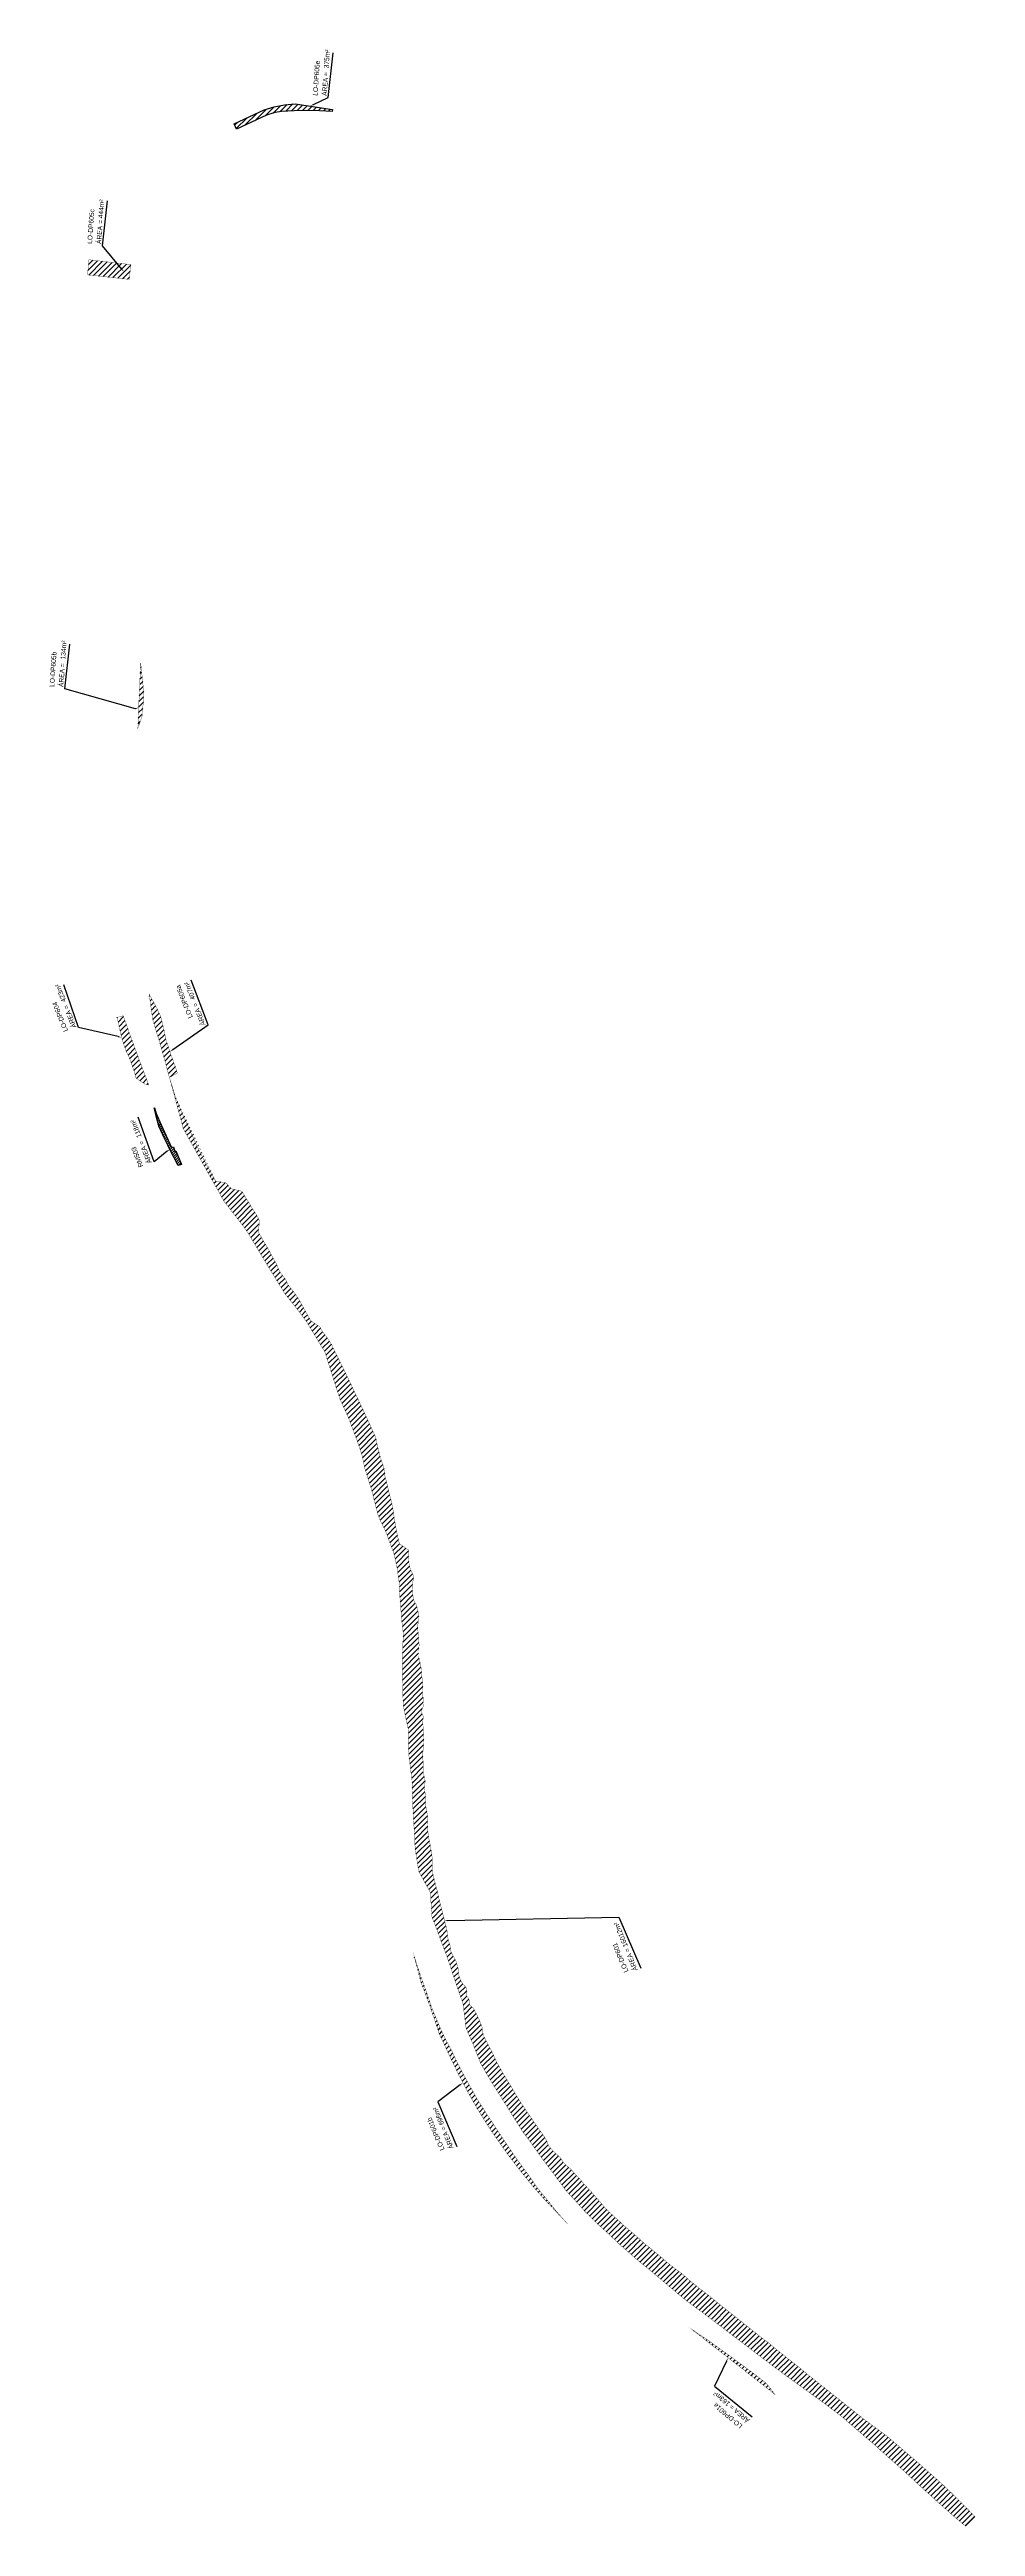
# Model space of a CAD drawing. Header units: metres. Extents: x 287051 to 328239, y 7396995 to 7466021.
# Drawn here: x 300303 to 301079, y 7443921 to 7445998 of the extents above; entities that cross this region are included whole.
import ezdxf

# ---------------------------------------------------------------- set-up
doc = ezdxf.new("R2010")
doc.units = ezdxf.units.M
doc.header["$LTSCALE"] = 10
for name, color, linetype in [('DESAPROPRIAÇÃO', 160, 'Continuous'), ('DESOCUPAÇÃO', 50, 'Continuous'), ('U-HZ-TEXTO-DESAP', 2, 'Continuous')]:
    doc.layers.add(name, color=color, linetype=linetype)
doc.styles.add('ARIAL', font='arial.ttf')

msp = doc.modelspace()

# ---------------------------------------------------------------- hatches: boundary and pattern name
at = {"layer": 'DESAPROPRIAÇÃO', "transparency": 33554687}
h = msp.add_hatch(dxfattribs=at)
h.set_pattern_fill('ANSI31', color=256)
h.paths.add_polyline_path([(300334.6, 7445808.7), (300335.7, 7445821.4), (300370.9, 7445817.3), (300369.5, 7445804.9)])
h = msp.add_hatch(dxfattribs=at)
h.set_pattern_fill('ANSI31', color=256)
h.paths.add_polyline_path([(300376.8, 7445428.5), (300377.3, 7445443.9), (300379.1, 7445483.4), (300380.7, 7445468.7), (300381.1, 7445464.6), (300381.5, 7445461.2), (300381.8, 7445458.5), (300381.5, 7445454.1), (300381.4, 7445450), (300381.1, 7445448.2), (300380.7, 7445444.2), (300380.3, 7445438.8), (300378.6, 7445433.7)])
h = msp.add_hatch(dxfattribs=at)
h.set_pattern_fill('ANSI31', color=256)
h.paths.add_polyline_path([(300409.8, 7445139.4), (300403.2, 7445135.8), (300396, 7445161.9), (300389.2, 7445184.2), (300386.2, 7445205.7), (300393.4, 7445192.5), (300393.8, 7445191.9), (300395.8, 7445186.8), (300397.3, 7445181.7), (300398.4, 7445176.7), (300399.3, 7445171.9), (300400.3, 7445167.4), (300401.8, 7445163), (300403.3, 7445158.4), (300404.8, 7445153.8), (300406.5, 7445149.4), (300408.3, 7445144.6), (300409.8, 7445139.6)])
h = msp.add_hatch(dxfattribs=at)
h.set_pattern_fill('ANSI31', color=256)
h.paths.add_polyline_path([(300359.2, 7445186.1), (300364.5, 7445187.5), (300371.5, 7445167.9), (300379.1, 7445147.3), (300385.9, 7445129.4), (300382.7, 7445130.1), (300375.2, 7445135.2), (300374.3, 7445138.7), (300372.9, 7445143), (300371.2, 7445147.8), (300369.5, 7445152.4), (300367.3, 7445157), (300365.3, 7445162.1), (300363.8, 7445167.2), (300362.3, 7445172.3), (300361.3, 7445177.5), (300360.2, 7445182.5), (300360.2, 7445182.8)])
h = msp.add_hatch(dxfattribs=at)
h.set_pattern_fill('ANSI31', color=256)
edge = h.paths.add_edge_path()
edge.add_line((300469.6, 7445004.6), (300478.9, 7444988.9))
edge.add_line((300478.9, 7444988.9), (300494.3, 7444963.6))
edge.add_line((300494.3, 7444963.6), (300499.5, 7444955.3))
edge.add_line((300499.5, 7444955.3), (300512.7, 7444938.4))
edge.add_line((300512.7, 7444938.4), (300518.6, 7444930.3))
edge.add_line((300518.6, 7444930.3), (300528.5, 7444913.9))
edge.add_line((300528.5, 7444913.9), (300533.6, 7444905.6))
edge.add_line((300533.6, 7444905.6), (300538.1, 7444891.3))
edge.add_line((300538.1, 7444891.3), (300544.5, 7444871.3))
edge.add_line((300544.5, 7444871.3), (300546.4, 7444865.8))
edge.add_line((300546.4, 7444865.8), (300553.2, 7444850.7))
edge.add_line((300553.2, 7444850.7), (300560, 7444832.9))
edge.add_line((300560, 7444832.9), (300565, 7444818))
edge.add_line((300565, 7444818), (300567, 7444808.2))
edge.add_line((300567, 7444808.2), (300572.6, 7444790.3))
edge.add_line((300572.6, 7444790.3), (300578.3, 7444768.5))
edge.add_line((300578.3, 7444768.5), (300580.6, 7444763.1))
edge.add_line((300580.6, 7444763.1), (300584.1, 7444756.2))
edge.add_line((300584.1, 7444756.2), (300589.9, 7444740.9))
edge.add_line((300589.9, 7444740.9), (300591.9, 7444735.1))
edge.add_line((300591.9, 7444735.1), (300594, 7444724.9))
edge.add_line((300594, 7444724.9), (300595.9, 7444712))
edge.add_line((300595.9, 7444712), (300596.5, 7444699.6))
edge.add_line((300596.5, 7444699.6), (300598.1, 7444679.7))
edge.add_line((300598.1, 7444679.7), (300599.3, 7444669.8))
edge.add_line((300599.3, 7444669.8), (300598.7, 7444652))
edge.add_line((300598.7, 7444652), (300598.7, 7444631.2))
edge.add_line((300598.7, 7444631.2), (300599.2, 7444609.7))
edge.add_line((300599.2, 7444609.7), (300601.1, 7444600.2))
edge.add_line((300601.1, 7444600.2), (300603.7, 7444588.6))
edge.add_line((300603.7, 7444588.6), (300603.7, 7444570.7))
edge.add_line((300603.7, 7444570.7), (300604.2, 7444565.3))
edge.add_line((300604.2, 7444565.3), (300606.6, 7444546.6))
edge.add_line((300606.6, 7444546.6), (300607.4, 7444523.3))
edge.add_line((300607.4, 7444523.3), (300608.6, 7444502.5))
edge.add_line((300608.6, 7444502.5), (300609.3, 7444488.3))
edge.add_line((300609.3, 7444488.3), (300611.8, 7444473.2))
edge.add_line((300611.8, 7444473.2), (300612.4, 7444469.8))
edge.add_line((300612.4, 7444469.8), (300618.3, 7444459))
edge.add_line((300618.3, 7444459), (300622, 7444452.4))
edge.add_line((300622, 7444452.4), (300622.9, 7444438.6))
edge.add_line((300622.9, 7444438.6), (300623.4, 7444431.8))
edge.add_line((300623.4, 7444431.8), (300628, 7444419.9))
edge.add_line((300628, 7444419.9), (300630.8, 7444412.1))
edge.add_line((300630.8, 7444412.1), (300634.8, 7444401.8))
edge.add_line((300634.8, 7444401.8), (300638.3, 7444391.8))
edge.add_line((300638.3, 7444391.8), (300642.6, 7444378.7))
edge.add_line((300642.6, 7444378.7), (300649.4, 7444359.1))
edge.add_line((300649.4, 7444359.1), (300651.3, 7444343.6))
edge.add_line((300651.3, 7444343.6), (300652, 7444338.6))
edge.add_line((300652, 7444338.6), (300657.6, 7444325.7))
edge.add_line((300657.6, 7444325.7), (300662.1, 7444314.3))
edge.add_line((300662.1, 7444314.3), (300664.2, 7444309))
edge.add_line((300664.2, 7444309), (300673.1, 7444293.7))
edge.add_line((300673.1, 7444293.7), (300682.2, 7444279.4))
edge.add_line((300682.2, 7444279.4), (300692, 7444263.6))
edge.add_line((300692, 7444263.6), (300699.7, 7444251.4))
edge.add_line((300699.7, 7444251.4), (300706.3, 7444242.6))
edge.add_line((300706.3, 7444242.6), (300713, 7444233.1))
edge.add_line((300713, 7444233.1), (300720.5, 7444222.9))
edge.add_line((300720.5, 7444222.9), (300729.4, 7444211.2))
edge.add_line((300729.4, 7444211.2), (300735.2, 7444203.1))
edge.add_line((300735.2, 7444203.1), (300746.4, 7444190.8))
edge.add_line((300746.4, 7444190.8), (300751.2, 7444185.4))
edge.add_line((300751.2, 7444185.4), (300762.3, 7444174.4))
edge.add_line((300762.3, 7444174.4), (300772.6, 7444165))
edge.add_line((300772.6, 7444165), (300780.7, 7444157.3))
edge.add_line((300780.7, 7444157.3), (300793.7, 7444145.9))
edge.add_line((300793.7, 7444145.9), (300808.3, 7444133.9))
edge.add_line((300808.3, 7444133.9), (300823.9, 7444120.7))
edge.add_line((300823.9, 7444120.7), (300837.3, 7444109.6))
edge.add_line((300837.3, 7444109.6), (300850.9, 7444099.7))
edge.add_line((300850.9, 7444099.7), (300863.2, 7444090.4))
edge.add_line((300863.2, 7444090.4), (300879.1, 7444078.3))
edge.add_line((300879.1, 7444078.3), (300897, 7444064.6))
edge.add_line((300897, 7444064.6), (300915.8, 7444050.5))
edge.add_line((300915.8, 7444050.5), (300932.3, 7444038.5))
edge.add_line((300932.3, 7444038.5), (300953.7, 7444023.1))
edge.add_line((300953.7, 7444023.1), (300967, 7444012.9))
edge.add_line((300967, 7444012.9), (300976.7, 7444004.5))
edge.add_line((300976.7, 7444004.5), (300994.4, 7443989.3))
edge.add_line((300994.4, 7443989.3), (301008.4, 7443976.7))
edge.add_line((301008.4, 7443976.7), (301019.3, 7443967.2))
edge.add_line((301019.3, 7443967.2), (301032.7, 7443954.7))
edge.add_line((301032.7, 7443954.7), (301046, 7443942.6))
edge.add_line((301046, 7443942.6), (301059.8, 7443930.3))
edge.add_line((301059.8, 7443930.3), (301070.9, 7443921))
edge.add_line((301070.9, 7443921), (301078.9, 7443928.8))
edge.add_line((301078.9, 7443928.8), (301065.9, 7443942.2))
edge.add_line((301065.9, 7443942.2), (301054.8, 7443952.9))
edge.add_line((301054.8, 7443952.9), (301050.8, 7443956.7))
edge.add_line((301050.8, 7443956.7), (301027.8, 7443977))
edge.add_line((301027.8, 7443977), (301005.2, 7443996.3))
edge.add_line((301005.2, 7443996.3), (301004.7, 7443996.7))
edge.add_line((301004.7, 7443996.7), (301000.6, 7443999.7))
edge.add_line((301000.6, 7443999.7), (300996.5, 7444002.7))
edge.add_line((300996.5, 7444002.7), (300992.5, 7444005.6))
edge.add_line((300992.5, 7444005.6), (300988.7, 7444008.5))
edge.add_line((300988.7, 7444008.5), (300984.6, 7444011.5))
edge.add_line((300984.6, 7444011.5), (300980.7, 7444014.6))
edge.add_line((300980.7, 7444014.6), (300976.6, 7444017.9))
edge.add_line((300976.6, 7444017.9), (300972.7, 7444021))
edge.add_line((300972.7, 7444021), (300969, 7444023.9))
edge.add_line((300969, 7444023.9), (300965.1, 7444027.1))
edge.add_line((300965.1, 7444027.1), (300961.1, 7444030.2))
edge.add_line((300961.1, 7444030.2), (300957.2, 7444033.3))
edge.add_line((300957.2, 7444033.3), (300953.3, 7444036.5))
edge.add_line((300953.3, 7444036.5), (300949.3, 7444039.5))
edge.add_line((300949.3, 7444039.5), (300945.5, 7444042.7))
edge.add_line((300945.5, 7444042.7), (300941.5, 7444045.7))
edge.add_line((300941.5, 7444045.7), (300937.7, 7444048.8))
edge.add_line((300937.7, 7444048.8), (300933.9, 7444052.1))
edge.add_line((300933.9, 7444052.1), (300929.9, 7444055.2))
edge.add_line((300929.9, 7444055.2), (300926, 7444058.4))
edge.add_line((300926, 7444058.4), (300922, 7444061.4))
edge.add_line((300922, 7444061.4), (300918.2, 7444064.5))
edge.add_line((300918.2, 7444064.5), (300917.3, 7444065.2))
edge.add_line((300917.3, 7444065.2), (300914.2, 7444067.6))
edge.add_line((300914.2, 7444067.6), (300910.4, 7444070.7))
edge.add_line((300910.4, 7444070.7), (300906.5, 7444074.1))
edge.add_line((300906.5, 7444074.1), (300902.4, 7444077))
edge.add_line((300902.4, 7444077), (300898.5, 7444080.1))
edge.add_line((300898.5, 7444080.1), (300894.6, 7444083.2))
edge.add_line((300894.6, 7444083.2), (300890.6, 7444086.4))
edge.add_line((300890.6, 7444086.4), (300886.7, 7444089.5))
edge.add_line((300886.7, 7444089.5), (300882.8, 7444092.6))
edge.add_line((300882.8, 7444092.6), (300879.1, 7444095.6))
edge.add_line((300879.1, 7444095.6), (300875.1, 7444098.7))
edge.add_line((300875.1, 7444098.7), (300871.2, 7444101.8))
edge.add_line((300871.2, 7444101.8), (300867, 7444105.1))
edge.add_line((300867, 7444105.1), (300863.2, 7444108.2))
edge.add_line((300863.2, 7444108.2), (300859.3, 7444111.3))
edge.add_line((300859.3, 7444111.3), (300855.8, 7444114.1))
edge.add_line((300855.8, 7444114.1), (300851.6, 7444117.5))
edge.add_line((300851.6, 7444117.5), (300847.8, 7444120.2))
edge.add_line((300847.8, 7444120.2), (300843.8, 7444123.6))
edge.add_line((300843.8, 7444123.6), (300839.9, 7444126.6))
edge.add_line((300839.9, 7444126.6), (300836.4, 7444129.9))
edge.add_line((300836.4, 7444129.9), (300832.2, 7444133.4))
edge.add_line((300832.2, 7444133.4), (300828.1, 7444136.3))
edge.add_line((300828.1, 7444136.3), (300824.4, 7444139.2))
edge.add_line((300824.4, 7444139.2), (300820.6, 7444142.2))
edge.add_line((300820.6, 7444142.2), (300816.5, 7444145.8))
edge.add_line((300816.5, 7444145.8), (300812.8, 7444148.9))
edge.add_line((300812.8, 7444148.9), (300809.2, 7444151.9))
edge.add_line((300809.2, 7444151.9), (300805.6, 7444154.8))
edge.add_line((300805.6, 7444154.8), (300801.7, 7444157.9))
edge.add_line((300801.7, 7444157.9), (300798.2, 7444161.1))
edge.add_line((300798.2, 7444161.1), (300794.5, 7444164.5))
edge.add_line((300794.5, 7444164.5), (300790.6, 7444167.7))
edge.add_line((300790.6, 7444167.7), (300787, 7444170.8))
edge.add_line((300787, 7444170.8), (300783.3, 7444174))
edge.add_line((300783.3, 7444174), (300780, 7444177.2))
edge.add_line((300780, 7444177.2), (300776.5, 7444180.3))
edge.add_line((300776.5, 7444180.3), (300772.8, 7444183.8))
edge.add_line((300772.8, 7444183.8), (300769.5, 7444186.9))
edge.add_line((300769.5, 7444186.9), (300766.4, 7444190.5))
edge.add_line((300766.4, 7444190.5), (300763.2, 7444194.3))
edge.add_line((300763.2, 7444194.3), (300760, 7444197.8))
edge.add_line((300760, 7444197.8), (300756.9, 7444201.5))
edge.add_line((300756.9, 7444201.5), (300753.5, 7444205.1))
edge.add_line((300753.5, 7444205.1), (300750.3, 7444208.6))
edge.add_line((300750.3, 7444208.6), (300747.1, 7444212.4))
edge.add_line((300747.1, 7444212.4), (300743.8, 7444215.9))
edge.add_line((300743.8, 7444215.9), (300740.4, 7444219.8))
edge.add_line((300740.4, 7444219.8), (300736.6, 7444223.1))
edge.add_line((300736.6, 7444223.1), (300733.6, 7444226))
edge.add_line((300733.6, 7444226), (300730.9, 7444230.2))
edge.add_line((300730.9, 7444230.2), (300726.9, 7444233.8))
edge.add_line((300726.9, 7444233.8), (300723.6, 7444237.1))
edge.add_line((300723.6, 7444237.1), (300721.2, 7444240))
edge.add_line((300721.2, 7444240), (300719.5, 7444244.4))
edge.add_line((300719.5, 7444244.4), (300716.6, 7444249.1))
edge.add_line((300716.6, 7444249.1), (300713.5, 7444253.3))
edge.add_line((300713.5, 7444253.3), (300710.8, 7444257.2))
edge.add_line((300710.8, 7444257.2), (300708.2, 7444261))
edge.add_line((300708.2, 7444261), (300705.6, 7444264.9))
edge.add_line((300705.6, 7444264.9), (300702.8, 7444268.8))
edge.add_line((300702.8, 7444268.8), (300700.1, 7444273))
edge.add_line((300700.1, 7444273), (300697.4, 7444277))
edge.add_line((300697.4, 7444277), (300694.9, 7444281))
edge.add_line((300694.9, 7444281), (300692.4, 7444285.1))
edge.add_line((300692.4, 7444285.1), (300689.9, 7444289.4))
edge.add_line((300689.9, 7444289.4), (300687.3, 7444293.5))
edge.add_line((300687.3, 7444293.5), (300684.8, 7444297.7))
edge.add_line((300684.8, 7444297.7), (300682.4, 7444301.7))
edge.add_line((300682.4, 7444301.7), (300680.1, 7444305.7))
edge.add_line((300680.1, 7444305.7), (300677.8, 7444309.9))
edge.add_line((300677.8, 7444309.9), (300675.7, 7444314.4))
edge.add_line((300675.7, 7444314.4), (300673.7, 7444318.6))
edge.add_line((300673.7, 7444318.6), (300671.4, 7444323))
edge.add_line((300671.4, 7444323), (300669.1, 7444327.6))
edge.add_line((300669.1, 7444327.6), (300667, 7444331.6))
edge.add_line((300667, 7444331.6), (300666, 7444334.7))
edge.add_line((300666, 7444334.7), (300665.5, 7444337.3))
edge.add_line((300665.5, 7444337.3), (300665.3, 7444340))
edge.add_line((300665.3, 7444340), (300663, 7444345.5))
edge.add_line((300663, 7444345.5), (300660.9, 7444350))
edge.add_line((300660.9, 7444350), (300658.2, 7444355.3))
edge.add_line((300658.2, 7444355.3), (300654.9, 7444358.1))
edge.add_line((300654.9, 7444358.1), (300654.7, 7444362.4))
edge.add_line((300654.7, 7444362.4), (300652.2, 7444366.2))
edge.add_line((300652.2, 7444366.2), (300652.7, 7444372))
edge.add_line((300652.7, 7444372), (300648.3, 7444376.9))
edge.add_line((300648.3, 7444376.9), (300646.8, 7444380.3))
edge.add_line((300646.8, 7444380.3), (300645.6, 7444384.1))
edge.add_line((300645.6, 7444384.1), (300645.2, 7444389.1))
edge.add_line((300645.2, 7444389.1), (300643.5, 7444394.7))
edge.add_line((300643.5, 7444394.7), (300641, 7444399.5))
edge.add_line((300641, 7444399.5), (300639.2, 7444403))
edge.add_line((300639.2, 7444403), (300638.7, 7444407.5))
edge.add_line((300638.7, 7444407.5), (300637.1, 7444412.2))
edge.add_line((300637.1, 7444412.2), (300636.4, 7444416.5))
edge.add_line((300636.4, 7444416.5), (300635.8, 7444421.8))
edge.add_line((300635.8, 7444421.8), (300634.4, 7444426.7))
edge.add_line((300634.4, 7444426.7), (300633.3, 7444431))
edge.add_line((300633.3, 7444431), (300632.1, 7444435.8))
edge.add_line((300632.1, 7444435.8), (300630.8, 7444440.9))
edge.add_line((300630.8, 7444440.9), (300629.6, 7444445.6))
edge.add_line((300629.6, 7444445.6), (300628.7, 7444449.5))
edge.add_line((300628.7, 7444449.5), (300627.5, 7444454.8))
edge.add_line((300627.5, 7444454.8), (300626.3, 7444459.2))
edge.add_line((300626.3, 7444459.2), (300625.2, 7444463.8))
edge.add_line((300625.2, 7444463.8), (300624, 7444468.5))
edge.add_line((300624, 7444468.5), (300623.5, 7444472.6))
edge.add_line((300623.5, 7444472.6), (300623.6, 7444477.3))
edge.add_line((300623.6, 7444477.3), (300623.4, 7444482.6))
edge.add_line((300623.4, 7444482.6), (300622.7, 7444487.6))
edge.add_line((300622.7, 7444487.6), (300621.9, 7444492.5))
edge.add_line((300621.9, 7444492.5), (300620.8, 7444497.3))
edge.add_line((300620.8, 7444497.3), (300620.1, 7444501.8))
edge.add_line((300620.1, 7444501.8), (300619.9, 7444505.3))
edge.add_line((300619.9, 7444505.3), (300619.7, 7444510.8))
edge.add_line((300619.7, 7444510.8), (300619.7, 7444516.2))
edge.add_line((300619.7, 7444516.2), (300618, 7444525.6))
edge.add_line((300618, 7444525.6), (300618, 7444530.4))
edge.add_line((300618, 7444530.4), (300617.6, 7444535.7))
edge.add_line((300617.6, 7444535.7), (300616.9, 7444540))
edge.add_line((300616.9, 7444540), (300617.7, 7444546))
edge.add_line((300617.7, 7444546), (300616.6, 7444550.7))
edge.add_line((300616.6, 7444550.7), (300615.9, 7444553.9))
edge.add_line((300615.9, 7444553.9), (300616.1, 7444559.8))
edge.add_line((300616.1, 7444559.8), (300615.7, 7444564.9))
edge.add_line((300615.7, 7444564.9), (300615.6, 7444569.3))
edge.add_line((300615.6, 7444569.3), (300616.2, 7444574.1))
edge.add_line((300616.2, 7444574.1), (300616.5, 7444579.6))
edge.add_line((300616.5, 7444579.6), (300616.3, 7444584.9))
edge.add_line((300616.3, 7444584.9), (300615.9, 7444589.8))
edge.add_line((300615.9, 7444589.8), (300615.8, 7444594.6))
edge.add_line((300615.8, 7444594.6), (300615.9, 7444600.6))
edge.add_line((300615.9, 7444600.6), (300614.2, 7444604.4))
edge.add_line((300614.2, 7444604.4), (300616.2, 7444608.5))
edge.add_line((300616.2, 7444608.5), (300616, 7444615))
edge.add_line((300616, 7444615), (300615.5, 7444619.8))
edge.add_line((300615.5, 7444619.8), (300615.7, 7444625))
edge.add_line((300615.7, 7444625), (300615.2, 7444630.1))
edge.add_line((300615.2, 7444630.1), (300614.8, 7444635))
edge.add_line((300614.8, 7444635), (300614.3, 7444640.6))
edge.add_line((300614.3, 7444640.6), (300613.2, 7444645.9))
edge.add_line((300613.2, 7444645.9), (300612.2, 7444650.5))
edge.add_line((300612.2, 7444650.5), (300612.2, 7444654.8))
edge.add_line((300612.2, 7444654.8), (300612.6, 7444660.2))
edge.add_line((300612.6, 7444660.2), (300612, 7444665.6))
edge.add_line((300612, 7444665.6), (300611.7, 7444670.7))
edge.add_line((300611.7, 7444670.7), (300611.4, 7444675.4))
edge.add_line((300611.4, 7444675.4), (300612, 7444680.4))
edge.add_arc((300593.5, 7444683.5), 18.8, 350.5243, 368.9534)
edge.add_line((300612, 7444686.4), (300610.6, 7444692.8))
edge.add_line((300610.6, 7444692.8), (300608, 7444697.5))
edge.add_line((300608, 7444697.5), (300607.3, 7444701.6))
edge.add_line((300607.3, 7444701.6), (300606.9, 7444706.2))
edge.add_line((300606.9, 7444706.2), (300607, 7444710.8))
edge.add_line((300607, 7444710.8), (300608.1, 7444717.4))
edge.add_line((300608.1, 7444717.4), (300605.3, 7444723.2))
edge.add_line((300605.3, 7444723.2), (300604.2, 7444727.3))
edge.add_line((300604.2, 7444727.3), (300603.8, 7444731.9))
edge.add_line((300603.8, 7444731.9), (300603.7, 7444739.6))
edge.add_line((300603.7, 7444739.6), (300596.1, 7444744.7))
edge.add_line((300596.1, 7444744.7), (300594.4, 7444751.8))
edge.add_line((300594.4, 7444751.8), (300593.4, 7444756.8))
edge.add_line((300593.4, 7444756.8), (300592.5, 7444761.6))
edge.add_line((300592.5, 7444761.6), (300591.7, 7444766.6))
edge.add_line((300591.7, 7444766.6), (300591, 7444771.8))
edge.add_line((300591, 7444771.8), (300590, 7444777))
edge.add_line((300590, 7444777), (300589.8, 7444777.7))
edge.add_line((300589.8, 7444777.7), (300588.8, 7444782.2))
edge.add_line((300588.8, 7444782.2), (300587.4, 7444787.3))
edge.add_line((300587.4, 7444787.3), (300586.3, 7444792.2))
edge.add_line((300586.3, 7444792.2), (300585.1, 7444797.1))
edge.add_line((300585.1, 7444797.1), (300583.9, 7444801.7))
edge.add_arc((300560.7, 7444802.2), 23.2, 358.7191, 372.3414)
edge.add_line((300583.4, 7444807.2), (300581.6, 7444812.6))
edge.add_line((300581.6, 7444812.6), (300580, 7444817.3))
edge.add_line((300580, 7444817.3), (300578.8, 7444822.4))
edge.add_line((300578.8, 7444822.4), (300577.4, 7444828))
edge.add_line((300577.4, 7444828), (300576.1, 7444834.3))
edge.add_line((300576.1, 7444834.3), (300574.5, 7444837.7))
edge.add_line((300574.5, 7444837.7), (300572.2, 7444842.8))
edge.add_line((300572.2, 7444842.8), (300569.8, 7444847.9))
edge.add_line((300569.8, 7444847.9), (300567.8, 7444852.4))
edge.add_line((300567.8, 7444852.4), (300565.6, 7444857))
edge.add_line((300565.6, 7444857), (300563.4, 7444861.7))
edge.add_line((300563.4, 7444861.7), (300561.3, 7444866.2))
edge.add_line((300561.3, 7444866.2), (300558.8, 7444871.3))
edge.add_line((300558.8, 7444871.3), (300556.5, 7444876.2))
edge.add_line((300556.5, 7444876.2), (300554.9, 7444879.6))
edge.add_line((300554.9, 7444879.6), (300552.5, 7444884.6))
edge.add_line((300552.5, 7444884.6), (300550, 7444889.7))
edge.add_line((300550, 7444889.7), (300548.2, 7444893.5))
edge.add_line((300548.2, 7444893.5), (300545.8, 7444898.3))
edge.add_line((300545.8, 7444898.3), (300543, 7444904))
edge.add_line((300543, 7444904), (300540.8, 7444908.4))
edge.add_line((300540.8, 7444908.4), (300539.2, 7444911.8))
edge.add_line((300539.2, 7444911.8), (300535.6, 7444917.5))
edge.add_line((300535.6, 7444917.5), (300531.9, 7444922.1))
edge.add_line((300531.9, 7444922.1), (300529.3, 7444926.7))
edge.add_line((300529.3, 7444926.7), (300523.6, 7444930.4))
edge.add_line((300523.6, 7444930.4), (300521.6, 7444932))
edge.add_line((300521.6, 7444932), (300519, 7444936.7))
edge.add_line((300519, 7444936.7), (300516.5, 7444941.1))
edge.add_line((300516.5, 7444941.1), (300514.2, 7444945.3))
edge.add_line((300514.2, 7444945.3), (300511.6, 7444949.9))
edge.add_line((300511.6, 7444949.9), (300508.5, 7444954.6))
edge.add_line((300508.5, 7444954.6), (300505.3, 7444958.6))
edge.add_line((300505.3, 7444958.6), (300502.6, 7444962.1))
edge.add_line((300502.6, 7444962.1), (300500.3, 7444967))
edge.add_line((300500.3, 7444967), (300497.1, 7444971))
edge.add_line((300497.1, 7444971), (300495.1, 7444974.2))
edge.add_line((300495.1, 7444974.2), (300492.9, 7444979.5))
edge.add_line((300492.9, 7444979.5), (300490.3, 7444984.1))
edge.add_line((300490.3, 7444984.1), (300488, 7444988.4))
edge.add_line((300488, 7444988.4), (300485.4, 7444993))
edge.add_line((300485.4, 7444993), (300482.9, 7444997.1))
edge.add_line((300482.9, 7444997.1), (300480.3, 7445001.7))
edge.add_line((300480.3, 7445001.7), (300477.8, 7445006.1))
edge.add_line((300477.8, 7445006.1), (300478.1, 7445008.7))
edge.add_line((300478.1, 7445008.7), (300478.7, 7445015.8))
edge.add_line((300478.7, 7445015.8), (300475.5, 7445022))
edge.add_line((300475.5, 7445022), (300472.6, 7445026))
edge.add_line((300472.6, 7445026), (300470.3, 7445030.2))
edge.add_line((300470.3, 7445030.2), (300467.5, 7445034.4))
edge.add_line((300467.5, 7445034.4), (300464, 7445040.3))
edge.add_line((300464, 7445040.3), (300456, 7445042.2))
edge.add_line((300456, 7445042.2), (300453.1, 7445044))
edge.add_line((300453.1, 7445044), (300452.2, 7445045.8))
edge.add_arc((300448.2, 7445043), 4.84, 35.5524, 81.755)
edge.add_line((300448.9, 7445047.8), (300442.1, 7445048.8))
edge.add_arc((300750.4, 7445234), 359.6, 202.6655, 210.9776, ccw=False)
edge.add_arc((300716.4, 7445237.3), 329.9, 200.8553, 205.4835, ccw=False)
edge.add_line((300408.1, 7445119.9), (300403.3, 7445135.5))
edge.add_line((300403.3, 7445135.5), (300414.9, 7445092.6))
edge.add_line((300414.9, 7445092.6), (300441.6, 7445045.1))
edge.add_line((300441.6, 7445045.1), (300443.9, 7445041.1))
edge.add_line((300443.9, 7445041.1), (300449, 7445031.9))
edge.add_line((300449, 7445031.9), (300465.4, 7445010.7))
edge.add_line((300465.4, 7445010.7), (300469.6, 7445004.6))
h = msp.add_hatch(dxfattribs=at)
h.set_pattern_fill('ANSI31', color=256)
h.paths.add_polyline_path([(300869, 7444066.8), (300856.4, 7444075.9), (300841.7, 7444085.8), (300855.4, 7444074.9), (300870.9, 7444062.9), (300882.9, 7444053.6), (300892.6, 7444045.9), (300902.2, 7444038.4), (300910.9, 7444031.5), (300903.7, 7444040.9), (300892.9, 7444049.3), (300884, 7444055.8)])
h.paths.add_polyline_path([(300676.1, 7444256.3), (300667.8, 7444268.9), (300660.6, 7444280.3), (300656.5, 7444287.7), (300649.9, 7444299.6), (300644, 7444311), (300639.4, 7444320.7), (300634.1, 7444330.5), (300628.9, 7444342), (300623.1, 7444355.9), (300617.7, 7444371.9), (300613, 7444384.9), (300608.4, 7444399.2), (300613.9, 7444377.6), (300616.3, 7444371.4), (300621.7, 7444357), (300629.3, 7444334.4), (300639.5, 7444312.5), (300645.9, 7444299.3), (300652.7, 7444286.4), (300661.1, 7444271.5), (300668.3, 7444259.9), (300673.7, 7444251.6), (300685.2, 7444235.1), (300691.2, 7444227), (300695.7, 7444221.2), (300706.7, 7444207.5), (300711.6, 7444201.8), (300722.1, 7444190.3), (300729.9, 7444182.3), (300737.2, 7444174.3), (300727.6, 7444185.1), (300723.1, 7444190.8), (300711.7, 7444204.8), (300706.3, 7444212.7), (300694.7, 7444228.6), (300685.9, 7444241.5)])

# ---------------------------------------------------------------- linework, layer by layer
at = {"layer": 'DESAPROPRIAÇÃO', "linetype": 'Continuous', "transparency": 33554687}
for p, q in [((300490.2, 7445944.3), (300496.7, 7445950.8)), ((300496, 7445945.6), (300501.9, 7445951.6)), ((300500.9, 7445946), (300506.8, 7445952)), ((300505.6, 7445946.2), (300511, 7445951.7)), ((300510.2, 7445946.4), (300514.9, 7445951.1)), ((300514.8, 7445946.4), (300518.8, 7445950.5)), ((300457.9, 7445934.4), (300459.9, 7445936.5)), ((300459.3, 7445931.4), (300468.3, 7445940.4)), ((300466.5, 7445934.1), (300476.7, 7445944.3)), ((300474.8, 7445937.9), (300484.6, 7445947.7)), ((300483.2, 7445941.8), (300491, 7445949.6)), ((300519.3, 7445946.5), (300522.7, 7445949.9)), ((300523.7, 7445946.4), (300526.6, 7445949.3)), ((300528.2, 7445946.4), (300530.5, 7445948.7)), ((300532.5, 7445946.2), (300534.4, 7445948.2)), ((300536.8, 7445946), (300538.3, 7445947.6))]:
    msp.add_line(p, q, dxfattribs=at)
at = {"layer": 'DESAPROPRIAÇÃO', "transparency": 33554687}
for p, q in [((300491.1, 7445949.6), (300493.9, 7445950.3)), ((300493.9, 7445950.3), (300496.8, 7445950.8)), ((300496.8, 7445950.8), (300499.8, 7445951.3)), ((300499.8, 7445951.3), (300502.7, 7445951.7)), ((300502.7, 7445951.7), (300505.7, 7445951.9)), ((300505.7, 7445951.9), (300508.6, 7445952.1)), ((300508.6, 7445952.1), (300539.9, 7445947.3)), ((300457.4, 7445935.3), (300482.6, 7445947)), ((300459.5, 7445930.9), (300457.4, 7445935.3)), ((300484.6, 7445942.5), (300459.5, 7445930.9)), ((300482.6, 7445947), (300485.4, 7445948)), ((300486.4, 7445943.1), (300484.6, 7445942.5)), ((300485.4, 7445948), (300488.2, 7445948.8)), ((300488.2, 7445943.7), (300486.4, 7445943.1)), ((300488.2, 7445948.8), (300491.1, 7445949.6)), ((300490, 7445944.3), (300488.2, 7445943.7)), ((300491.8, 7445944.8), (300490, 7445944.3)), ((300493.6, 7445945.2), (300491.8, 7445944.8)), ((300495.5, 7445945.5), (300493.6, 7445945.2)), ((300497.3, 7445945.8), (300495.5, 7445945.5)), ((300507.9, 7445946.3), (300497.3, 7445945.8)), ((300518.5, 7445946.5), (300507.9, 7445946.3)), ((300529.1, 7445946.3), (300518.5, 7445946.5)), ((300539.7, 7445945.8), (300529.1, 7445946.3)), ((300539.9, 7445947.3), (300539.7, 7445945.8)), ((300539.9, 7445947.3), (300539.9, 7445947.3))]:
    msp.add_line(p, q, dxfattribs=at)
at = {"layer": 'DESAPROPRIAÇÃO', "transparency": 33554687, "const_width": 0.25, "flags": 128}
for points in [[(300334.6, 7445808.7), (300335.7, 7445821.4), (300370.9, 7445817.3), (300369.5, 7445804.9)], [(300376.8, 7445428.5), (300377.3, 7445443.9), (300379.1, 7445483.4), (300380.7, 7445468.7), (300381.1, 7445464.6), (300381.5, 7445461.2), (300381.8, 7445458.5), (300381.5, 7445454.1), (300381.4, 7445450), (300381.1, 7445448.2), (300380.7, 7445444.2), (300380.3, 7445438.8), (300378.6, 7445433.7), (300376.8, 7445428.5), (300376.8, 7445428.5), (300376.8, 7445428.5), (300376.8, 7445428.5), (300376.8, 7445428.5)], [(300409.8, 7445139.4), (300403.2, 7445135.8), (300396, 7445161.9), (300389.2, 7445184.2), (300386.2, 7445205.7), (300393.4, 7445192.5), (300393.8, 7445191.9), (300395.8, 7445186.8), (300397.3, 7445181.7), (300398.4, 7445176.7), (300399.3, 7445171.9), (300400.3, 7445167.4), (300401.8, 7445163), (300403.3, 7445158.4), (300404.8, 7445153.8), (300406.5, 7445149.4), (300408.3, 7445144.6), (300409.8, 7445139.6)], [(300676.1, 7444256.3), (300667.8, 7444268.9), (300660.6, 7444280.3), (300656.5, 7444287.7), (300649.9, 7444299.6), (300644, 7444311), (300639.4, 7444320.7), (300634.1, 7444330.5), (300628.9, 7444342), (300623.1, 7444355.9), (300617.7, 7444371.9), (300613, 7444384.9), (300608.4, 7444399.2), (300613.9, 7444377.6), (300616.3, 7444371.4), (300621.7, 7444357), (300629.3, 7444334.4), (300639.5, 7444312.5), (300645.9, 7444299.3), (300652.7, 7444286.4), (300661.1, 7444271.5), (300668.3, 7444259.9), (300673.7, 7444251.6), (300685.2, 7444235.1), (300691.2, 7444227), (300695.7, 7444221.2), (300706.7, 7444207.5), (300711.6, 7444201.8), (300722.1, 7444190.3), (300729.9, 7444182.3), (300737.2, 7444174.3), (300727.6, 7444185.1), (300723.1, 7444190.8), (300711.7, 7444204.8), (300706.3, 7444212.7), (300694.7, 7444228.6), (300685.9, 7444241.5), (300676.1, 7444256.3)], [(300869, 7444066.8), (300856.4, 7444075.9), (300841.7, 7444085.8), (300855.4, 7444074.9), (300870.9, 7444062.9), (300882.9, 7444053.6), (300892.6, 7444045.9), (300902.2, 7444038.4), (300910.9, 7444031.5), (300903.7, 7444040.9), (300892.9, 7444049.3), (300884, 7444055.8), (300869, 7444066.8)]]:
    msp.add_lwpolyline(points, close=True, dxfattribs=at)
msp.add_lwpolyline([(300359.2, 7445186.1), (300364.5, 7445187.5), (300371.5, 7445167.9), (300379.1, 7445147.3), (300385.9, 7445129.4), (300382.7, 7445130.1), (300375.2, 7445135.2), (300374.3, 7445138.7), (300372.9, 7445143), (300371.2, 7445147.8), (300369.5, 7445152.4), (300367.3, 7445157), (300365.3, 7445162.1), (300363.8, 7445167.2), (300362.3, 7445172.3), (300361.3, 7445177.5), (300360.2, 7445182.5), (300360.2, 7445182.8), (300359.2, 7445186.1)], dxfattribs=at)
msp.add_lwpolyline([(300469.6, 7445004.6), (300478.9, 7444988.9), (300494.3, 7444963.6), (300499.5, 7444955.3), (300512.7, 7444938.4), (300518.6, 7444930.3), (300528.5, 7444913.9), (300533.6, 7444905.6), (300538.1, 7444891.3), (300544.5, 7444871.3), (300546.4, 7444865.8), (300553.2, 7444850.7), (300560, 7444832.9), (300565, 7444818), (300567, 7444808.2), (300572.6, 7444790.3), (300578.3, 7444768.5), (300580.6, 7444763.1), (300584.1, 7444756.2), (300589.9, 7444740.9), (300591.9, 7444735.1), (300594, 7444724.9), (300595.9, 7444712), (300596.5, 7444699.6), (300598.1, 7444679.7), (300599.3, 7444669.8), (300598.7, 7444652), (300598.7, 7444631.2), (300599.2, 7444609.7), (300601.1, 7444600.2), (300603.7, 7444588.6), (300603.7, 7444570.7), (300604.2, 7444565.3), (300606.6, 7444546.6), (300607.4, 7444523.3), (300608.6, 7444502.5), (300609.3, 7444488.3), (300611.8, 7444473.2), (300612.4, 7444469.8), (300618.3, 7444459), (300622, 7444452.4), (300622.9, 7444438.6), (300623.4, 7444431.8), (300628, 7444419.9), (300630.8, 7444412.1), (300634.8, 7444401.8), (300638.3, 7444391.8), (300642.6, 7444378.7), (300649.4, 7444359.1), (300651.3, 7444343.6), (300652, 7444338.6), (300657.6, 7444325.7), (300662.1, 7444314.3), (300664.2, 7444309), (300673.1, 7444293.7), (300682.2, 7444279.4), (300692, 7444263.6), (300699.7, 7444251.4), (300706.3, 7444242.6), (300713, 7444233.1), (300720.5, 7444222.9), (300729.4, 7444211.2), (300735.2, 7444203.1), (300746.4, 7444190.8), (300751.2, 7444185.4), (300762.3, 7444174.4), (300772.6, 7444165), (300780.7, 7444157.3), (300793.7, 7444145.9), (300808.3, 7444133.9), (300823.9, 7444120.7), (300837.3, 7444109.6), (300850.9, 7444099.7), (300863.2, 7444090.4), (300879.1, 7444078.3), (300897, 7444064.6), (300915.8, 7444050.5), (300932.3, 7444038.5), (300953.7, 7444023.1), (300967, 7444012.9), (300976.7, 7444004.5), (300994.4, 7443989.3), (301008.4, 7443976.7), (301019.3, 7443967.2), (301032.7, 7443954.7), (301046, 7443942.6), (301059.8, 7443930.3), (301070.9, 7443921), (301078.9, 7443928.8), (301065.9, 7443942.2), (301054.8, 7443952.9), (301050.8, 7443956.7), (301027.8, 7443977), (301005.2, 7443996.3), (301004.7, 7443996.7), (301000.6, 7443999.7), (300996.5, 7444002.7), (300992.5, 7444005.6), (300988.7, 7444008.5), (300984.6, 7444011.5), (300980.7, 7444014.6), (300976.6, 7444017.9), (300972.7, 7444021), (300969, 7444023.9), (300965.1, 7444027.1), (300961.1, 7444030.2), (300957.2, 7444033.3), (300953.3, 7444036.5), (300949.3, 7444039.5), (300945.5, 7444042.7), (300941.5, 7444045.7), (300937.7, 7444048.8), (300933.9, 7444052.1), (300929.9, 7444055.2), (300926, 7444058.4), (300922, 7444061.4), (300918.2, 7444064.5), (300917.3, 7444065.2), (300914.2, 7444067.6), (300910.4, 7444070.7), (300906.5, 7444074.1), (300902.4, 7444077), (300898.5, 7444080.1), (300894.6, 7444083.2), (300890.6, 7444086.4), (300886.7, 7444089.5), (300882.8, 7444092.6), (300879.1, 7444095.6), (300875.1, 7444098.7), (300871.2, 7444101.8), (300867, 7444105.1), (300863.2, 7444108.2), (300859.3, 7444111.3), (300855.8, 7444114.1), (300851.6, 7444117.5), (300847.8, 7444120.2), (300843.8, 7444123.6), (300839.9, 7444126.6), (300836.4, 7444129.9), (300832.2, 7444133.4), (300828.1, 7444136.3), (300824.4, 7444139.2), (300820.6, 7444142.2), (300816.5, 7444145.8), (300812.8, 7444148.9), (300809.2, 7444151.9), (300805.6, 7444154.8), (300801.7, 7444157.9), (300798.2, 7444161.1), (300794.5, 7444164.5), (300790.6, 7444167.7), (300787, 7444170.8), (300783.3, 7444174), (300780, 7444177.2), (300776.5, 7444180.3), (300772.8, 7444183.8), (300769.5, 7444186.9), (300766.4, 7444190.5), (300763.2, 7444194.3), (300760, 7444197.8), (300756.9, 7444201.5), (300753.5, 7444205.1), (300750.3, 7444208.6), (300747.1, 7444212.4), (300743.8, 7444215.9), (300740.4, 7444219.8), (300736.6, 7444223.1), (300733.6, 7444226), (300730.9, 7444230.2), (300726.9, 7444233.8), (300723.6, 7444237.1), (300721.2, 7444240), (300719.5, 7444244.4), (300716.6, 7444249.1), (300713.5, 7444253.3), (300710.8, 7444257.2), (300708.2, 7444261), (300705.6, 7444264.9), (300702.8, 7444268.8), (300700.1, 7444273), (300697.4, 7444277), (300694.9, 7444281), (300692.4, 7444285.1), (300689.9, 7444289.4), (300687.3, 7444293.5), (300684.8, 7444297.7), (300682.4, 7444301.7), (300680.1, 7444305.7), (300677.8, 7444309.9), (300675.7, 7444314.4), (300673.7, 7444318.6), (300671.4, 7444323), (300669.1, 7444327.6), (300667, 7444331.6), (300666, 7444334.7), (300665.5, 7444337.3), (300665.3, 7444340), (300663, 7444345.5), (300660.9, 7444350), (300658.2, 7444355.3), (300654.9, 7444358.1), (300654.7, 7444362.4), (300652.2, 7444366.2), (300652.7, 7444372), (300648.3, 7444376.9), (300646.8, 7444380.3), (300645.6, 7444384.1), (300645.2, 7444389.1), (300643.5, 7444394.7), (300641, 7444399.5), (300639.2, 7444403), (300638.7, 7444407.5), (300637.1, 7444412.2), (300636.4, 7444416.5), (300635.8, 7444421.8), (300634.4, 7444426.7), (300633.3, 7444431), (300632.1, 7444435.8), (300630.8, 7444440.9), (300629.6, 7444445.6), (300628.7, 7444449.5), (300627.5, 7444454.8), (300626.3, 7444459.2), (300625.2, 7444463.8), (300624, 7444468.5), (300623.5, 7444472.6), (300623.6, 7444477.3), (300623.4, 7444482.6), (300622.7, 7444487.6), (300621.9, 7444492.5), (300620.8, 7444497.3), (300620.1, 7444501.8), (300619.9, 7444505.3), (300619.7, 7444510.8), (300619.7, 7444516.2), (300618, 7444525.6), (300618, 7444525.6), (300618, 7444530.4), (300617.6, 7444535.7), (300616.9, 7444540), (300617.7, 7444546), (300616.6, 7444550.7), (300615.9, 7444553.9), (300616.1, 7444559.8), (300615.7, 7444564.9), (300615.6, 7444569.3), (300616.2, 7444574.1), (300616.5, 7444579.6), (300616.3, 7444584.9), (300615.9, 7444589.8), (300615.8, 7444594.6), (300615.9, 7444600.6), (300614.2, 7444604.4), (300616.2, 7444608.5), (300616, 7444615), (300615.5, 7444619.8), (300615.7, 7444625), (300615.2, 7444630.1), (300614.8, 7444635), (300614.3, 7444640.6), (300613.2, 7444645.9), (300612.2, 7444650.5), (300612.2, 7444654.8), (300612.6, 7444660.2), (300612, 7444665.6), (300611.7, 7444670.7), (300611.4, 7444675.4), (300612, 7444680.4, 0.080586), (300612, 7444686.4), (300610.6, 7444692.8), (300608, 7444697.5), (300607.3, 7444701.6), (300606.9, 7444706.2), (300607, 7444710.8), (300608.1, 7444717.4), (300605.3, 7444723.2), (300604.2, 7444727.3), (300603.8, 7444731.9), (300603.7, 7444739.6), (300596.1, 7444744.7), (300594.4, 7444751.8), (300593.4, 7444756.8), (300592.5, 7444761.6), (300591.7, 7444766.6), (300591, 7444771.8), (300590, 7444777), (300589.8, 7444777.7), (300588.8, 7444782.2), (300587.4, 7444787.3), (300586.3, 7444792.2), (300585.1, 7444797.1), (300583.9, 7444801.7, 0.059509), (300583.4, 7444807.2), (300581.6, 7444812.6), (300580, 7444817.3), (300578.8, 7444822.4), (300577.4, 7444828), (300576.1, 7444834.3), (300574.5, 7444837.7), (300572.2, 7444842.8), (300569.8, 7444847.9), (300567.8, 7444852.4), (300565.6, 7444857), (300563.4, 7444861.7), (300561.3, 7444866.2), (300558.8, 7444871.3), (300556.5, 7444876.2), (300554.9, 7444879.6), (300552.5, 7444884.6), (300550, 7444889.7), (300548.2, 7444893.5), (300545.8, 7444898.3), (300543, 7444904), (300540.8, 7444908.4), (300539.2, 7444911.8), (300535.6, 7444917.5), (300531.9, 7444922.1), (300529.3, 7444926.7), (300523.6, 7444930.4), (300521.6, 7444932), (300519, 7444936.7), (300516.5, 7444941.1), (300514.2, 7444945.3), (300511.6, 7444949.9), (300508.5, 7444954.6), (300505.3, 7444958.6), (300502.6, 7444962.1), (300500.3, 7444967), (300497.1, 7444971), (300495.1, 7444974.2), (300492.9, 7444979.5), (300490.3, 7444984.1), (300488, 7444988.4), (300485.4, 7444993), (300482.9, 7444997.1), (300480.3, 7445001.7), (300477.8, 7445006.1), (300478.1, 7445008.7), (300478.7, 7445015.8), (300475.5, 7445022), (300472.6, 7445026), (300470.3, 7445030.2), (300467.5, 7445034.4), (300464, 7445040.3), (300456, 7445042.2), (300453.1, 7445044), (300452.2, 7445045.8), (300452.2, 7445045.8, 0.204373), (300448.9, 7445047.8), (300448.9, 7445047.8), (300442.1, 7445048.8, -0.036284), (300418.6, 7445095.4, -0.020197), (300408.1, 7445119.9), (300403.3, 7445135.5), (300414.9, 7445092.6), (300441.6, 7445045.1), (300441.6, 7445045.1), (300441.6, 7445045.1), (300443.9, 7445041.1), (300449, 7445031.9), (300465.4, 7445010.7)], format="xyb", close=True, dxfattribs=at)
at = {"layer": 'DESOCUPAÇÃO'}
for p, q in [((300391.7, 7445105), (300390.4, 7445110.2)), ((300390.4, 7445110.2), (300390.6, 7445110.2)), ((300390.6, 7445110.2), (300392.1, 7445105.5)), ((300391.9, 7445104.3), (300391.7, 7445105)), ((300394, 7445096), (300391.9, 7445104.3)), ((300392.1, 7445105.5), (300396.3, 7445096.1)), ((300394.3, 7445094.8), (300394, 7445096)), ((300399.4, 7445083.9), (300394.3, 7445094.8)), ((300396.3, 7445096.1), (300396.3, 7445096.1)), ((300396.3, 7445096.1), (300396.3, 7445096.1)), ((300396.3, 7445096.1), (300396.3, 7445096.1)), ((300396.3, 7445096.1), (300396.3, 7445096.1)), ((300396.3, 7445096.1), (300396.3, 7445096.1)), ((300396.3, 7445096.1), (300404.9, 7445077)), ((300401.8, 7445079.1), (300399.4, 7445083.9)), ((300403.1, 7445076.5), (300401.8, 7445079.1)), ((300410.5, 7445061.9), (300403.1, 7445076.5)), ((300404.9, 7445077), (300406.5, 7445077.6)), ((300406.5, 7445077.6), (300407.7, 7445073.8)), ((300407.7, 7445073.8), (300408.6, 7445074.1)), ((300408.6, 7445074.1), (300413.4, 7445062.9)), ((300413.4, 7445062.9), (300410.5, 7445061.9)), ((300413.4, 7445062.9), (300413.4, 7445062.9))]:
    msp.add_line(p, q, dxfattribs=at)
at = {"layer": 'DESOCUPAÇÃO', "linetype": 'Continuous'}
for p, q in [((300390.6, 7445109.3), (300390.8, 7445109.5)), ((300391, 7445107.5), (300391.4, 7445107.8)), ((300391.5, 7445105.7), (300391.9, 7445106.1)), ((300392, 7445103.9), (300392.5, 7445104.5)), ((300392.4, 7445102.1), (300393.2, 7445103)), ((300392.9, 7445100.4), (300393.9, 7445101.4)), ((300393.3, 7445098.6), (300394.6, 7445099.9)), ((300393.8, 7445096.8), (300395.3, 7445098.3)), ((300394.2, 7445095), (300396, 7445096.8)), ((300394.9, 7445093.4), (300396.7, 7445095.2)), ((300395.6, 7445091.9), (300397.4, 7445093.7)), ((300396.4, 7445090.4), (300398.1, 7445092.1)), ((300397.1, 7445088.8), (300398.8, 7445090.6)), ((300397.8, 7445087.3), (300399.5, 7445089)), ((300398.5, 7445085.8), (300400.2, 7445087.5)), ((300399.2, 7445084.2), (300400.9, 7445085.9)), ((300399.9, 7445082.7), (300401.6, 7445084.4)), ((300400.7, 7445081.2), (300402.3, 7445082.8)), ((300401.5, 7445079.8), (300403, 7445081.3)), ((300402.2, 7445078.3), (300403.7, 7445079.7)), ((300403, 7445076.8), (300404.4, 7445078.2)), ((300403.7, 7445075.3), (300405.8, 7445077.3)), ((300404.5, 7445073.8), (300406.9, 7445076.3)), ((300405.2, 7445072.3), (300407.5, 7445074.6)), ((300406, 7445070.8), (300408.8, 7445073.6)), ((300406.7, 7445069.3), (300409.5, 7445072.1)), ((300407.5, 7445067.8), (300410.1, 7445070.5)), ((300408.2, 7445066.3), (300410.8, 7445068.9)), ((300409, 7445064.8), (300411.5, 7445067.3)), ((300409.7, 7445063.3), (300412.2, 7445065.8)), ((300410.5, 7445061.9), (300412.9, 7445064.2))]:
    msp.add_line(p, q, dxfattribs=at)
at = {"layer": 'U-HZ-TEXTO-DESAP', "color": 2, "linetype": 'Continuous', "lineweight": -3}
for points in [[(300524, 7445951.6), (300536.3, 7445957.4), (300540.6, 7445994.9)], [(300363.2, 7445813.5), (300347.1, 7445833.2), (300351.3, 7445870.7)], [(300374.7, 7445444.8), (300315.5, 7445461.7), (300319.8, 7445499.2)], [(300406.1, 7445159.1), (300435.6, 7445179.8), (300421.5, 7445217.4)]]:
    msp.add_lwpolyline(points, dxfattribs=at)
for points, elevation in [([(300360.3, 7445170), (300326.9, 7445177.7), (300314.6, 7445213.4)], -2), ([(300401.3, 7445073.9), (300390.5, 7445065.1), (300377.1, 7445102.6)], 1361), ([(300636.7, 7444428.8), (300780, 7444431.8), (300798.4, 7444388.8)], 675), ([(300646.9, 7444291), (300628.2, 7444276.9), (300644.2, 7444239.5)], 675), ([(300870.3, 7444059.5), (300860.4, 7444038.3), (300892, 7444012.7)], 675)]:
    msp.add_lwpolyline(points, dxfattribs=dict(at, elevation=elevation))
for points in [[(300524.2, 7445951.1), (300521.3, 7445950.3), (300523.8, 7445952)], [(300363.6, 7445813.8), (300365.2, 7445811.2), (300362.9, 7445813.2)], [(300374.5, 7445445.3), (300377.4, 7445446), (300374.9, 7445444.4)], [(300360.4, 7445170.5, -2), (300363.2, 7445169.3, -2), (300360.2, 7445169.5, -2)], [(300406.4, 7445158.7), (300403.6, 7445157.4), (300405.8, 7445159.5)], [(300401, 7445074.2, 1361), (300403.7, 7445075.7, 1361), (300401.7, 7445073.5, 1361)], [(300636.7, 7444428.3, 675), (300633.7, 7444428.8, 675), (300636.6, 7444429.3, 675)], [(300646.6, 7444291.4), (300649.3, 7444292.8), (300647.2, 7444290.6)], [(300869.9, 7444059.7), (300871.6, 7444062.2), (300870.8, 7444059.3)]]:
    msp.add_solid(points, dxfattribs=at)

# ---------------------------------------------------------------- texts
at = {"layer": 'U-HZ-TEXTO-DESAP', "style": 'ARIAL'}
for s, rotation, p in [('ÁREA =  375m²', 86.0907, (300535.1, 7445958.7, 5)), ('LO-DP605e', 86.0907, (300527.4, 7445958.8, 5)), ('ÁREA = 444m²', 86.0907, (300346, 7445834.5, 5)), ('LO-DP605c', 86.0907, (300338.3, 7445834.6, 5)), ('ÁREA =  134m²', 86.0907, (300314.3, 7445463, 5)), ('LO-DP605b', 86.0907, (300306.6, 7445463.1, 5)), ('ÁREA =  423m²', 111.547, (300325.3, 7445178.3, 3)), ('LO-DP605a', 111.547, (300422.9, 7445186.3, 5)), ('ÁREA =  407m²', 111.547, (300433.6, 7445180.2, 5)), ('LO-DP604', 111.547, (300318.3, 7445175.1, 3)), ('ÁREA =  118m²', 111.547, (300388.4, 7445064.6, 1366)), ('RM503', 111.547, (300381.4, 7445061.4, 1366)), ('ÁREA = 16012m²', 112.3883, (300796, 7444387.6, 702.7)), ('  LO-DP601', 112.3883, (300789.4, 7444383.4, 702.7)), ('ÁREA = 696m²', 112.3883, (300641.8, 7444238.3, 702.7)), ('  LO-DP601b', 112.3883, (300635.2, 7444234.1, 702.7)), ('ÁREA = 163m²', 140.1334, (300890.3, 7444010.5, 702.7)), ('  LO-DP601a', 140.1334, (300886.5, 7444003.7, 702.7))]:
    msp.add_text(s, height=4, rotation=rotation, dxfattribs=at).set_placement(p)

doc.saveas('drawing.dxf')
